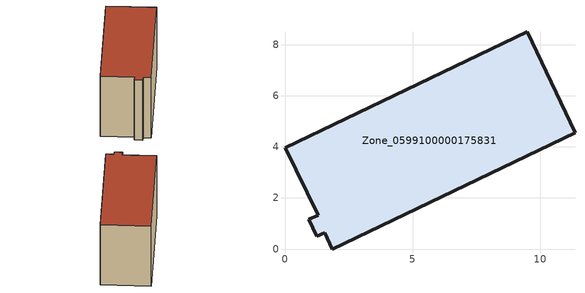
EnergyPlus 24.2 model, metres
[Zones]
Zone_0599100000175831
 floor ground (C_G): 9.49,8.51 11.37,4.55 1.85,0 1.55,0.64 1.24,0.5 0.93,1.16 1.3,1.33 0,3.97 z0
 wall outside (C_F): 0.93,1.16 1.24,0.5 1.55,0.64 1.85,0 11.37,4.55 9.49,8.51 0,3.97 1.3,1.33 0.93,1.16 z0:6.22
 roof outside (C_R): 9.49,8.51 0,3.97 1.3,1.33 0.93,1.16 1.24,0.5 1.55,0.64 1.85,0 11.37,4.55 z6.22
[BUILDING]
Pand.0599100000175831: North Axis=0; Terrain=City; Loads Convergence Tolerance Value=0.04; Temperature Convergence Tolerance Value=0.4; Solar Distribution=FullExterior; Maximum Number of Warmup Days=25; Minimum Number of Warmup Days=1
[Site:Location]
Rotterdam.The.Hague.AP_ZH_NLD Design_Conditions: Latitude=51.96; Longitude=4.45; Time Zone=1; Elevation=-4.5
[SITE:GROUNDTEMPERATURE:BUILDINGSURFACE]
18, 18, 18, 18, 18, 18, 18, 18, 18, 18, 18, 18
[MATERIAL] Thermal Absorptance=0.9; Solar Absorptance=0.7; Visible Absorptance=0.7
Name | Roughness | Thickness | Conductivity | Density | Specific Heat
G.TI.1946 | MediumSmooth | 0.15 | 1 | 540 | 1210
F.TI.1946 | Rough | 0.3 | 0.857143 | 1920 | 840
R.TI.1946 | MediumRough | 0.2 | 0.1 | 1500 | 1000
[CONSTRUCTION]
C_G: G.TI.1946
C_F: F.TI.1946
C_R: R.TI.1946
[ZONE]
Zone_0599100000175831: Type=1; Multiplier=1; Ceiling Height=Autocalculate; Volume=Autocalculate; Floor Area=autocalculate; Part of Total Floor Area=Yes
[ZONEINFILTRATION:DESIGNFLOWRATE]
Infil_Zone_0599100000175831: Zone or ZoneList or Space or SpaceList=Zone_0599100000175831; Schedule=AlwaysOn; Design Flow Rate Calculation Method=Flow/Area; Flow Rate per Floor Area=0.003; Constant Term Coefficient=1; Temperature Term Coefficient=0; Velocity Term Coefficient=0; Velocity Squared Term Coefficient=0
[HVACTEMPLATE:ZONE:IDEALLOADSAIRSYSTEM]
Zone_0599100000175831: Maximum Heating Supply Air Temperature=50; Minimum Cooling Supply Air Temperature=13; Maximum Heating Supply Air Humidity Ratio=0.0156; Minimum Cooling Supply Air Humidity Ratio=0.0077; Heating Limit=NoLimit; Cooling Limit=NoLimit; Dehumidification Control Type=ConstantSensibleHeatRatio; Cooling Sensible Heat Ratio=0.7; Dehumidification Setpoint=60; Humidification Control Type=None; Humidification Setpoint=30; Outdoor Air Method=None; Outdoor Air Flow Rate per Person=0.00944; Outdoor Air Flow Rate per Zone Floor Area=0; Outdoor Air Flow Rate per Zone=0; Demand Controlled Ventilation Type=None; Outdoor Air Economizer Type=NoEconomizer; Heat Recovery Type=None; Sensible Heat Recovery Effectiveness=0.7; Latent Heat Recovery Effectiveness=0.65
[ZONECONTROL:THERMOSTAT]
ThermostatControl_Zone_0599100000175831: Zone or ZoneList=Zone_0599100000175831; Control Type Schedule=DualSetpointControlType; Control 1=Thermostat_Zone_0599100000175831; Temperature Difference Between Cutout And Setpoint=0
[THERMOSTATSETPOINT:DUALSETPOINT]
Thermostat_Zone_0599100000175831: Heating Setpoint Temperature Schedule=HeatingSetpoint_Zone_0599100000175831; Cooling Setpoint Temperature Schedule=CoolingSetpoint_Zone_0599100000175831
[SCHEDULE:COMPACT]
HeatingSetpoint_Zone_0599100000175831: Through: 12/31, For: AllDays, Until: 24:00, 21
CoolingSetpoint_Zone_0599100000175831: Through: 12/31, For: AllDays, Until: 24:00, 24
DualSetpointControlType: Through: 12/31, For: AllDays, Until: 24:00, 4
AlwaysOn: Through: 12/31, For: AllDays, Until: 24:00, 1
